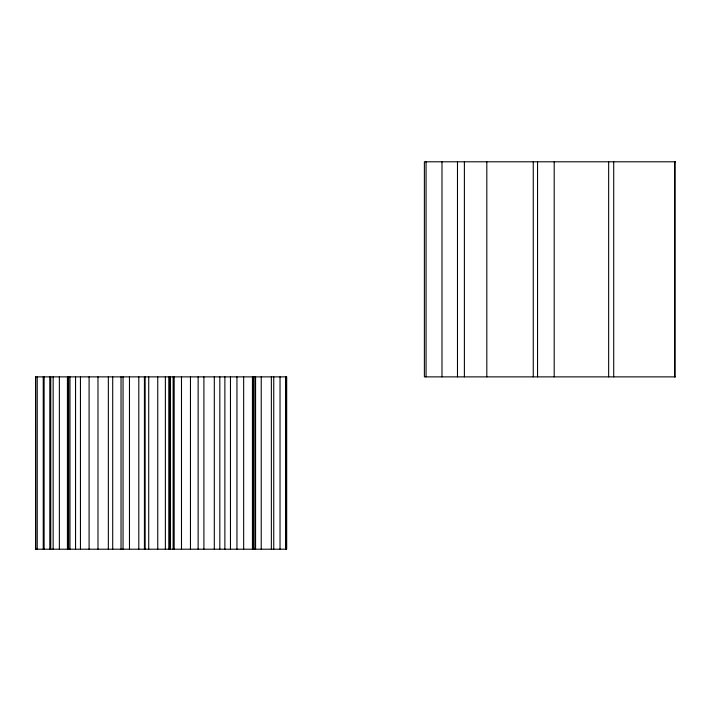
<?xml version="1.0" encoding="UTF-8"?>
<svg xmlns="http://www.w3.org/2000/svg" width="711" height="711" viewBox="0 0 711 711"><rect width="100%" height="100%" fill="white"/><g stroke="black" fill="none" stroke-linecap="round" stroke-linejoin="round"><path stroke-width="1.07" d="M675.45 161.797L424.387 161.797L424.387 376.874L675.45 376.874M675.015 161.797L675.015 376.874M674.641 161.797L674.641 376.874M613.709 161.797L613.709 376.874M608.66 161.797L608.66 376.874M554.198 161.797L554.198 376.874M537.552 161.797L537.552 376.874M533.259 161.797L533.259 376.874M486.822 161.797L486.822 376.874M464.39 161.797L464.39 376.874M457.484 161.797L457.484 376.874M441.984 161.797L441.984 376.874M426.067 161.797L426.067 376.874M286.533 376.874L286.533 549.203M286.178 376.874L286.178 549.203M285.804 376.874L285.804 549.203M280.027 376.874L280.027 549.203M273.753 376.874L273.753 549.203M271.362 376.874L271.362 549.203M261.23 376.874L261.23 549.203M255.578 376.874L255.578 549.203M255.24 376.874L255.24 549.203M253.854 376.874L253.854 549.203M252.983 376.874L252.983 549.203M252.432 376.874L252.432 549.203M243.66 376.874L243.66 549.203M236.95 376.874L236.95 549.203M230.471 376.874L230.471 549.203M224.88 376.874L224.88 549.203M219.832 376.874L219.832 549.203M214.304 376.874L214.304 549.203M203.906 376.874L203.906 549.203M198.138 376.874L198.138 549.203M190.468 376.874L190.468 549.203M181.492 376.874L181.492 549.203M174.159 376.874L174.159 549.203M173.129 376.874L173.129 549.203M170.498 376.874L170.498 549.203M170 376.874L170 549.203M169.502 376.874L169.502 549.203M169.351 376.874L169.351 549.203M169.022 376.874L169.022 549.203M165.37 376.874L165.37 549.203M157.753 376.874L157.753 549.203M148.723 376.874L148.723 549.203M145.142 376.874L145.142 549.203M144.422 376.874L144.422 549.203M138.805 376.874L138.805 549.203M129.473 376.874L129.473 549.203M123.047 376.874L123.047 549.203M121.03 376.874L121.03 549.203M112.711 376.874L112.711 549.203M108.348 376.874L108.348 549.203M97.985 376.874L97.985 549.203M89.088 376.874L89.088 549.203M80.45 376.874L80.45 549.203M75.553 376.874L75.553 549.203M69.971 376.874L69.971 549.203M68.647 376.874L68.647 549.203M67.785 376.874L67.785 549.203M67.429 376.874L67.429 549.203M59.36 376.874L59.36 549.203M53.147 376.874L53.147 549.203M50.765 376.874L50.765 549.203M49.797 376.874L49.797 549.203M44.118 376.874L44.118 549.203M43.238 376.874L43.238 549.203M37.23 376.874L37.23 549.203M35.666 376.874L35.737 549.203M286.613 376.874L35.55 376.874L35.55 549.203L286.613 549.203L286.613 376.874"/></g></svg>
